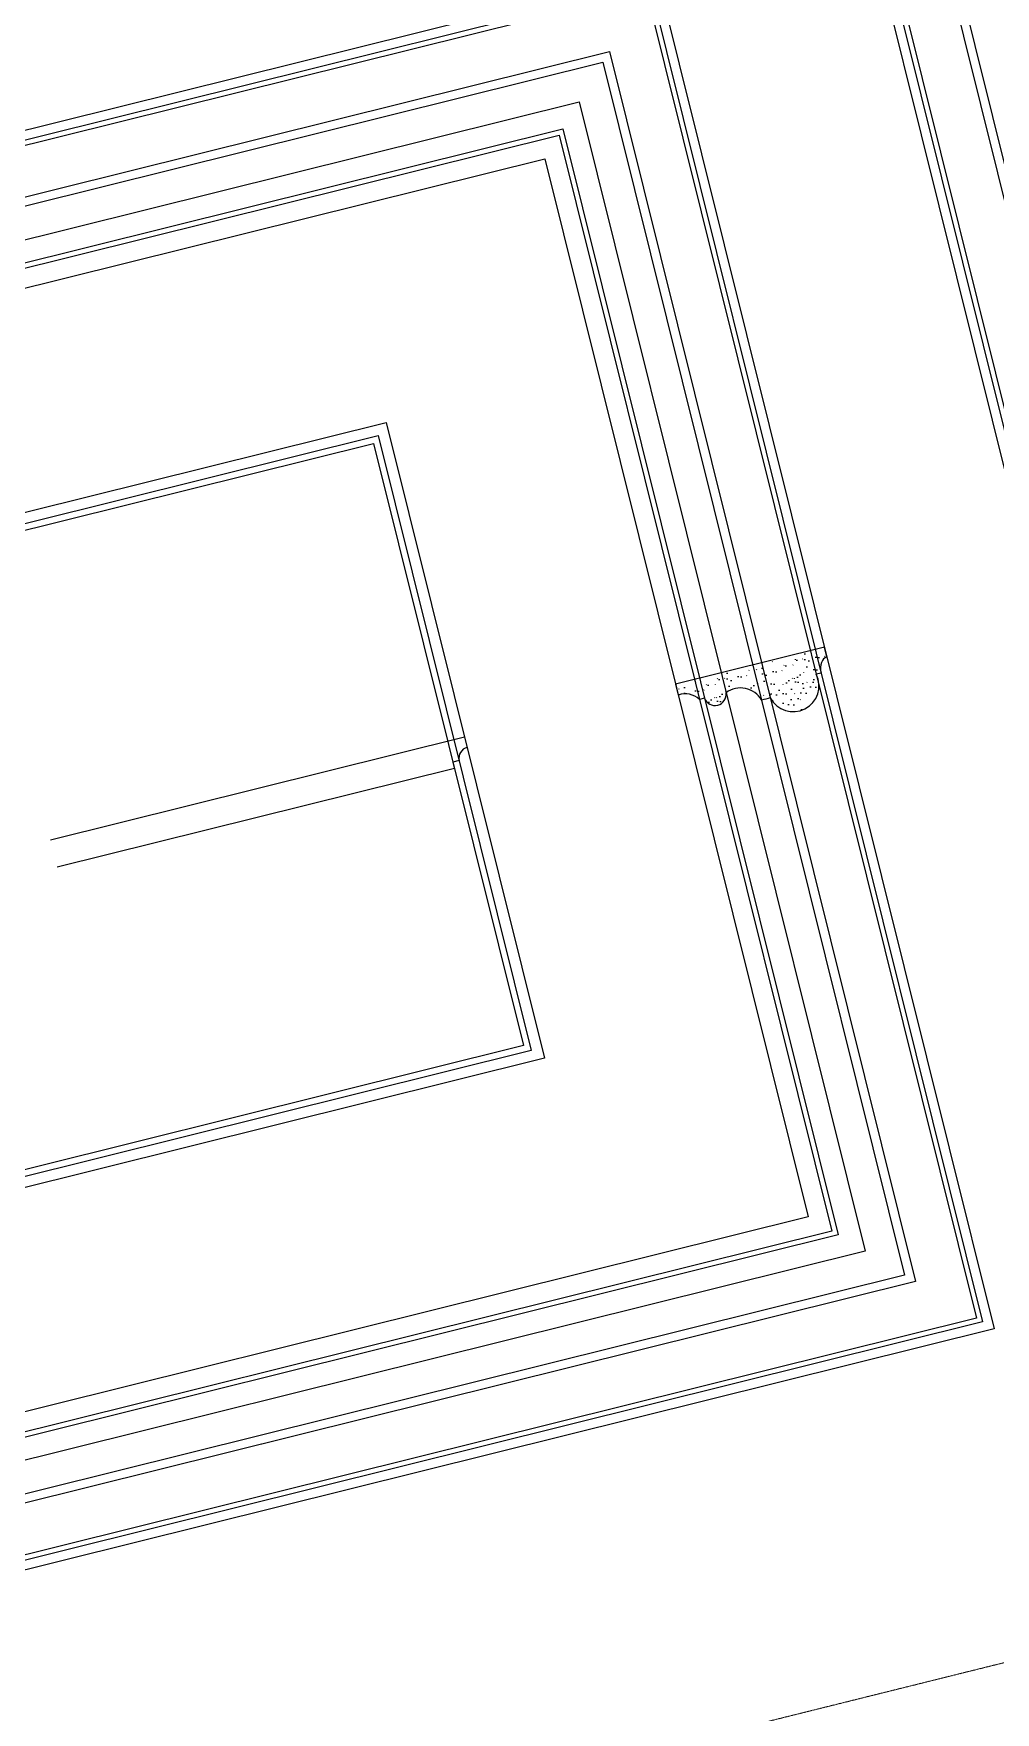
# Model space of a CAD drawing. Header units: inches. Extents: x 122939 to 389145, y 29603 to 574065.
# Drawn here: x 330683 to 331125, y 494044 to 494815 of the extents above; entities that cross this region are included whole.
import ezdxf

# ---------------------------------------------------------------- set-up
doc = ezdxf.new("R2010")
doc.units = ezdxf.units.IN
doc.header["$MEASUREMENT"] = 0
doc.linetypes.add('HIDDEN', pattern=[0.375, 0.25, -0.125])
doc.layers.add('GRC', color=41, linetype='Continuous', lineweight=0)
doc.layers.add('gypsum', color=31, linetype='Continuous')
doc.layers.add('GYPSUM SECTION', color=6, linetype='Continuous')

# ---------------------------------------------------------------- blocks, each defined once
blk = doc.blocks.new('M1')
at = {"layer": 'gypsum', "linetype": 'Continuous'}
h = blk.add_hatch(dxfattribs=at)
h.set_pattern_fill('GYPSUM', color=251, scale=36.842105, style=0, pattern_type=2)
h.set_pattern_definition([(360, (273234.79, 528507.015), (2e-15, 36.8421), [0, -36.8421]), (360, (273234.527, 528503.77), (2e-15, 36.8421), [0, -36.8421]), (360, (273237.11, 528504.44), (2e-15, 36.8421), [0, -36.8421]), (315, (273237.37, 528509.747), (36.8421, -9e-15), [0.2358, -51.8668]), (360, (273235.53, 528509.4), (2e-15, 36.8421), [0, -36.8421]), (360, (273235.53, 528509.4), (2e-15, 36.8421), [0, -36.8421]), (315, (273242.219, 528506.049), (36.8421, -9e-15), [0.2358, -51.8668]), (360, (273242.8, 528506.687), (2e-15, 36.8421), [0, -36.8421]), (360, (273242.8, 528506.687), (2e-15, 36.8421), [0, -36.8421]), (360, (273239.94, 528504.064), (2e-15, 36.8421), [0, -36.8421]), (315, (273244.39, 528504.474), (36.8421, -9e-15), [0.2358, -51.8668]), (315, (273244.39, 528504.474), (36.8421, -9e-15), [0.2358, -51.8668]), (315, (273242.807, 528509.432), (36.8421, -9e-15), [0.2358, -51.8668]), (315, (273242.807, 528509.432), (36.8421, -9e-15), [0.2358, -51.8668]), (360, (273243.383, 528510.347), (2e-15, 36.8421), [0, -36.8421]), (360, (273240.827, 528510.954), (2e-15, 36.8421), [0, -36.8421]), (360, (273246.932, 528510.374), (2e-15, 36.8421), [0, -36.8421]), (360, (273244.505, 528511.947), (2e-15, 36.8421), [0, -36.8421]), (360, (273234.93, 528514.797), (2e-15, 36.8421), [0, -36.8421]), (315, (273239.017, 528516.243), (36.8421, -9e-15), [0.2358, -51.8668]), (315, (273239.017, 528516.243), (36.8421, -9e-15), [0.2358, -51.8668]), (360, (273236.827, 528519.467), (2e-15, 36.8421), [0, -36.8421]), (360, (273236.09, 528517.082), (2e-15, 36.8421), [0, -36.8421]), (360, (273235.245, 528524.425), (2e-15, 36.8421), [0, -36.8421]), (360, (273234.507, 528522.04), (2e-15, 36.8421), [0, -36.8421]), (315, (273239.005, 528526.003), (36.8421, -9e-15), [0.2358, -51.8668]), (315, (273239.005, 528526.003), (36.8421, -9e-15), [0.2358, -51.8668]), (360, (273243.625, 528515.488), (2e-15, 36.8421), [0, -36.8421]), (315, (273244.105, 528519.5), (36.8421, -9e-15), [0.2358, -51.8668]), (360, (273244.096, 528516.754), (2e-15, 36.8421), [0, -36.8421]), (360, (273244.096, 528516.754), (2e-15, 36.8421), [0, -36.8421]), (315, (273242.523, 528524.457), (36.8421, -9e-15), [0.2358, -51.8668]), (315, (273241.934, 528521.074), (36.8421, -9e-15), [0.2358, -51.8668]), (315, (273241.934, 528521.074), (36.8421, -9e-15), [0.2358, -51.8668]), (315, (273241.934, 528521.074), (36.8421, -9e-15), [0.2358, -51.8668]), (315, (273235.012, 528526.818), (36.8421, -9e-15), [0.2358, -51.8668]), (315, (273235.012, 528526.818), (36.8421, -9e-15), [0.2358, -51.8668]), (360, (273236.565, 528531.054), (2e-15, 36.8421), [0, -36.8421]), (360, (273236.143, 528538.297), (2e-15, 36.8421), [0, -36.8421]), (360, (273235.88, 528535.053), (2e-15, 36.8421), [0, -36.8421]), (360, (273238.463, 528535.724), (2e-15, 36.8421), [0, -36.8421]), (360, (273237.725, 528533.34), (2e-15, 36.8421), [0, -36.8421]), (315, (273240.653, 528532.5), (36.8421, -9e-15), [0.2358, -51.8668]), (360, (273242.463, 528527.21), (2e-15, 36.8421), [0, -36.8421]), (360, (273242.463, 528527.21), (2e-15, 36.8421), [0, -36.8421]), (360, (273245.26, 528531.744), (2e-15, 36.8421), [0, -36.8421]), (360, (273245.02, 528526.604), (2e-15, 36.8421), [0, -36.8421]), (360, (273246.14, 528528.203), (2e-15, 36.8421), [0, -36.8421]), (315, (273243.57, 528537.33), (36.8421, -9e-15), [0.2358, -51.8668]), (315, (273243.57, 528537.33), (36.8421, -9e-15), [0.2358, -51.8668]), (315, (273245.74, 528535.755), (36.8421, -9e-15), [0.2358, -51.8668]), (360, (273244.15, 528537.97), (2e-15, 36.8421), [0, -36.8421]), (360, (273245.732, 528533.01), (2e-15, 36.8421), [0, -36.8421]), (360, (273245.732, 528533.01), (2e-15, 36.8421), [0, -36.8421]), (315, (273250.58, 528503.512), (36.8421, -9e-15), [0.2358, -51.8668]), (360, (273252.315, 528503.59), (2e-15, 36.8421), [0, -36.8421]), (360, (273250.403, 528505.074), (2e-15, 36.8421), [0, -36.8421]), (360, (273250.403, 528505.074), (2e-15, 36.8421), [0, -36.8421]), (360, (273249.67, 528506.44), (2e-15, 36.8421), [0, -36.8421]), (360, (273255.97, 528506.47), (2e-15, 36.8421), [0, -36.8421]), (360, (273252.787, 528504.855), (2e-15, 36.8421), [0, -36.8421]), (360, (273253.86, 528506.66), (2e-15, 36.8421), [0, -36.8421]), (315, (273248.997, 528508.316), (36.8421, -9e-15), [0.2358, -51.8668]), (315, (273248.997, 528508.316), (36.8421, -9e-15), [0.2358, -51.8668]), (360, (273248.917, 528513.175), (2e-15, 36.8421), [0, -36.8421]), (315, (273253.693, 528508.798), (36.8421, -9e-15), [0.2358, -51.8668]), (360, (273254.39, 528511.43), (2e-15, 36.8421), [0, -36.8421]), (360, (273256.972, 528512.1), (2e-15, 36.8421), [0, -36.8421]), (360, (273256.235, 528509.715), (2e-15, 36.8421), [0, -36.8421]), (360, (273256.235, 528509.715), (2e-15, 36.8421), [0, -36.8421]), (360, (273253.26, 528512.057), (2e-15, 36.8421), [0, -36.8421]), (315, (273260.745, 528503.918), (36.8421, -9e-15), [0.2358, -51.8668]), (315, (273260.745, 528503.918), (36.8421, -9e-15), [0.2358, -51.8668]), (360, (273257.817, 528504.757), (2e-15, 36.8421), [0, -36.8421]), (360, (273265.352, 528503.162), (2e-15, 36.8421), [0, -36.8421]), (315, (273260.16, 528513.538), (36.8421, -9e-15), [0.2358, -51.8668]), (360, (273258.555, 528507.14), (2e-15, 36.8421), [0, -36.8421]), (360, (273258.555, 528507.14), (2e-15, 36.8421), [0, -36.8421]), (315, (273264.25, 528512.132), (36.8421, -9e-15), [0.2358, -51.8668]), (315, (273263.662, 528508.748), (36.8421, -9e-15), [0.2358, -51.8668]), (360, (273264.24, 528509.387), (2e-15, 36.8421), [0, -36.8421]), (360, (273264.24, 528509.387), (2e-15, 36.8421), [0, -36.8421]), (360, (273264.24, 528509.387), (2e-15, 36.8421), [0, -36.8421]), (315, (273265.833, 528507.173), (36.8421, -9e-15), [0.2358, -51.8668]), (315, (273265.833, 528507.173), (36.8421, -9e-15), [0.2358, -51.8668]), (360, (273265.824, 528504.43), (2e-15, 36.8421), [0, -36.8421]), (315, (273270.44, 528511.016), (36.8421, -9e-15), [0.2358, -51.8668]), (315, (273270.44, 528511.016), (36.8421, -9e-15), [0.2358, -51.8668]), (360, (273271.113, 528509.14), (2e-15, 36.8421), [0, -36.8421]), (315, (273250.35, 528539.598), (36.8421, -9e-15), [0.2358, -51.8668]), (315, (273250.35, 528539.598), (36.8421, -9e-15), [0.2358, -51.8668]), (315, (273250.296, 528518.383), (36.8421, -9e-15), [0.2358, -51.8668]), (360, (273252.573, 528516.056), (2e-15, 36.8421), [0, -36.8421]), (360, (273249.39, 528514.44), (2e-15, 36.8421), [0, -36.8421]), (360, (273249.39, 528514.44), (2e-15, 36.8421), [0, -36.8421]), (315, (273256.168, 528514.352), (36.8421, -9e-15), [0.2358, -51.8668]), (315, (273256.168, 528514.352), (36.8421, -9e-15), [0.2358, -51.8668]), (360, (273253.38, 528519.706), (2e-15, 36.8421), [0, -36.8421]), (360, (273254.42, 528514.342), (2e-15, 36.8421), [0, -36.8421]), (315, (273248.713, 528523.341), (36.8421, -9e-15), [0.2358, -51.8668]), (360, (273250.12, 528520.1), (2e-15, 36.8421), [0, -36.8421]), (360, (273249.385, 528521.467), (2e-15, 36.8421), [0, -36.8421]), (360, (273249.385, 528521.467), (2e-15, 36.8421), [0, -36.8421]), (315, (273254.757, 528524.914), (36.8421, -9e-15), [0.2358, -51.8668]), (360, (273253.85, 528520.972), (2e-15, 36.8421), [0, -36.8421]), (360, (273253.575, 528521.685), (2e-15, 36.8421), [0, -36.8421]), (360, (273253.575, 528521.685), (2e-15, 36.8421), [0, -36.8421]), (360, (273257.72, 528518.59), (2e-15, 36.8421), [0, -36.8421]), (315, (273261.81, 528520.034), (36.8421, -9e-15), [0.2358, -51.8668]), (360, (273263.62, 528514.745), (2e-15, 36.8421), [0, -36.8421]), (360, (273263.62, 528514.745), (2e-15, 36.8421), [0, -36.8421]), (360, (273258.88, 528520.873), (2e-15, 36.8421), [0, -36.8421]), (360, (273257.3, 528525.83), (2e-15, 36.8421), [0, -36.8421]), (360, (273257.035, 528522.588), (2e-15, 36.8421), [0, -36.8421]), (360, (273259.62, 528523.258), (2e-15, 36.8421), [0, -36.8421]), (315, (273264.726, 528524.865), (36.8421, -9e-15), [0.2358, -51.8668]), (360, (273265.306, 528525.503), (2e-15, 36.8421), [0, -36.8421]), (360, (273265.306, 528525.503), (2e-15, 36.8421), [0, -36.8421]), (360, (273248.568, 528526.63), (2e-15, 36.8421), [0, -36.8421]), (360, (273251.025, 528530.698), (2e-15, 36.8421), [0, -36.8421]), (360, (273250.553, 528529.43), (2e-15, 36.8421), [0, -36.8421]), (360, (273255.452, 528527.546), (2e-15, 36.8421), [0, -36.8421]), (360, (273254.895, 528528.314), (2e-15, 36.8421), [0, -36.8421]), (360, (273254.21, 528532.313), (2e-15, 36.8421), [0, -36.8421]), (360, (273256.055, 528530.6), (2e-15, 36.8421), [0, -36.8421]), (315, (273251.93, 528534.64), (36.8421, -9e-15), [0.2358, -51.8668]), (360, (273251.755, 528536.356), (2e-15, 36.8421), [0, -36.8421]), (360, (273251.755, 528536.356), (2e-15, 36.8421), [0, -36.8421]), (360, (273251.02, 528537.723), (2e-15, 36.8421), [0, -36.8421]), (360, (273256.55, 528534.96), (2e-15, 36.8421), [0, -36.8421]), (360, (273256.08, 528533.695), (2e-15, 36.8421), [0, -36.8421]), (360, (273255.21, 528537.942), (2e-15, 36.8421), [0, -36.8421]), (315, (273258.87, 528528.342), (36.8421, -9e-15), [0.2358, -51.8668]), (360, (273258.036, 528528.216), (2e-15, 36.8421), [0, -36.8421]), (360, (273260.42, 528532.578), (2e-15, 36.8421), [0, -36.8421]), (360, (273260.42, 528532.578), (2e-15, 36.8421), [0, -36.8421]), (315, (273265.315, 528528.248), (36.8421, -9e-15), [0.2358, -51.8668]), (315, (273262.862, 528527.527), (36.8421, -9e-15), [0.2358, -51.8668]), (315, (273262.862, 528527.527), (36.8421, -9e-15), [0.2358, -51.8668]), (315, (273262.862, 528527.527), (36.8421, -9e-15), [0.2358, -51.8668]), (315, (273257.458, 528538.904), (36.8421, -9e-15), [0.2358, -51.8668]), (360, (273259.735, 528536.577), (2e-15, 36.8421), [0, -36.8421]), (360, (273259.735, 528536.577), (2e-15, 36.8421), [0, -36.8421]), (315, (273264.51, 528534.024), (36.8421, -9e-15), [0.2358, -51.8668]), (315, (273264.51, 528534.024), (36.8421, -9e-15), [0.2358, -51.8668]), (360, (273262.32, 528537.247), (2e-15, 36.8421), [0, -36.8421]), (360, (273261.582, 528534.863), (2e-15, 36.8421), [0, -36.8421]), (360, (273269.723, 528514.165), (2e-15, 36.8421), [0, -36.8421]), (360, (273266.416, 528519.28), (2e-15, 36.8421), [0, -36.8421]), (360, (273266.175, 528514.138), (2e-15, 36.8421), [0, -36.8421]), (360, (273267.296, 528515.738), (2e-15, 36.8421), [0, -36.8421]), (315, (273266.897, 528523.29), (36.8421, -9e-15), [0.2358, -51.8668]), (360, (273266.888, 528520.545), (2e-15, 36.8421), [0, -36.8421]), (360, (273266.888, 528520.545), (2e-15, 36.8421), [0, -36.8421]), (360, (273268.875, 528528.128), (2e-15, 36.8421), [0, -36.8421]), (360, (273266.32, 528528.734), (2e-15, 36.8421), [0, -36.8421]), (360, (273269.997, 528529.727), (2e-15, 36.8421), [0, -36.8421]), (315, (273269.598, 528537.28), (36.8421, -9e-15), [0.2358, -51.8668]), (315, (273267.427, 528538.854), (36.8421, -9e-15), [0.2358, -51.8668]), (360, (273269.59, 528534.534), (2e-15, 36.8421), [0, -36.8421]), (360, (273269.117, 528533.27), (2e-15, 36.8421), [0, -36.8421]), (360, (273269.117, 528533.27), (2e-15, 36.8421), [0, -36.8421]), (360, (273269.117, 528533.27), (2e-15, 36.8421), [0, -36.8421]), (360, (273260, 528539.82), (2e-15, 36.8421), [0, -36.8421]), (360, (273268.006, 528539.493), (2e-15, 36.8421), [0, -36.8421])])
edge = h.paths.add_edge_path()
edge.add_arc((272491.1, 527822.19), 11.88, 283.94609, 462.71632)
edge.add_line((272488.49, 527833.78), (272488.49, 527836.1))
edge.add_ellipse((272488.49, 527840.44), major_axis=(-6.53, 0), ratio=0.663806, start_angle=0, end_angle=90, ccw=False)
edge.add_line((272481.96, 527840.44), (272477.37, 527840.44))
edge.add_line((272477.37, 527840.44), (272477.37, 527769.98))
edge.add_line((272477.37, 527769.98), (272482.47, 527769.98))
edge.add_arc((272492.17, 527770.83), 9.73, 123.92059, 185.05545, ccw=False)
edge.add_line((272486.74, 527778.91), (272486.74, 527781.29))
edge.add_arc((272486.19, 527786.41), 5.15, 276.04421, 443.95579)
edge.add_arc((272497.07, 527795.81), 11.18, 106.11588, 202.45478, ccw=False)
edge.add_spline(control_points=[(272493.97, 527806.55), (272493.97, 527807.92), (272493.97, 527809.29), (272493.97, 527810.66)], knot_values=[0, 0, 0, 0, 0.167192, 0.167192, 0.167192, 0.167192], degree=3, periodic=0)
for p, q in [((272477.37, 527840.44), (272477.37, 527769.98)), ((272481.96, 527840.44), (272477.37, 527840.44)), ((272488.49, 527836.1), (272488.49, 527833.78)), ((272486.74, 527781.29), (272486.74, 527778.91)), ((272477.37, 527769.98), (272482.47, 527769.98))]:
    blk.add_line(p, q, dxfattribs=at)
for centre, radius, start, end in [((272491.1, 527822.19), 11.88, 283.94609, 102.71633), ((272497.07, 527795.81), 11.18, 106.11588, 202.45478), ((272486.19, 527786.41), 5.15, 276.04421, 83.95579), ((272492.17, 527770.83), 9.73, 123.92059, 185.05545)]:
    blk.add_arc(centre, radius, start, end, dxfattribs=at)
blk.add_ellipse((272488.49, 527840.44), major_axis=(-6.53, 0), ratio=0.663806, start_param=0, end_param=1.570796, dxfattribs=at)
blk.add_spline([(272493.97, 527810.66), (272493.97, 527806.55)], degree=3, dxfattribs=at)
blk = doc.blocks.new('win1')
at = {"color": 252, "linetype": 'HIDDEN', "ltscale": 0.5, "elevation": 0}
blk.add_lwpolyline([(0, 2848.83), (1150, 2848.83), (1150, -101.17), (0, -101.17)], close=True, dxfattribs=at)

msp = doc.modelspace()

# ---------------------------------------------------------------- linework, layer by layer
at = {"layer": 'gypsum', "elevation": 0.001}
for points in [[(331066.543, 494866.962), (331221.548, 494243.945), (332859.944, 494651.575), (332704.939, 495274.592)], [(331071.799, 494863.8), (331224.71, 494249.201), (332854.688, 494654.737), (332701.777, 495269.336)], [(331074.615, 494862.106), (331226.404, 494252.017), (332851.872, 494656.431), (332700.083, 495266.52)], [(331102.629, 494845.255), (331243.256, 494280.031), (332823.858, 494673.282), (332683.232, 495238.506)], [(331107.606, 494842.261), (331246.249, 494285.008), (332818.882, 494676.276), (332680.238, 495233.529)], [(330969.501, 494842.818), (331124.507, 494219.801), (330465.776, 494055.91), (330310.771, 494678.927)], [(330966.34, 494837.562), (331119.251, 494222.963), (330468.938, 494061.166), (330316.027, 494675.765)], [(330964.646, 494834.746), (331116.435, 494224.657), (330470.632, 494063.982), (330318.843, 494674.071)], [(330947.794, 494806.732), (331088.421, 494241.509), (330487.484, 494091.996), (330346.857, 494657.22)], [(330944.801, 494801.756), (331083.444, 494244.502), (330490.477, 494096.973), (330351.833, 494654.226)], [(330933.854, 494783.558), (331065.246, 494255.449), (330501.424, 494115.171), (330370.031, 494643.279)], [(330926.382, 494771.137), (331052.826, 494262.92), (330508.895, 494127.591), (330382.452, 494635.808)], [(330924.649, 494768.255), (331049.944, 494264.654), (330510.629, 494130.473), (330385.333, 494634.075)], [(330918.136, 494757.429), (331039.118, 494271.166), (330517.141, 494141.3), (330396.16, 494627.562)], [(330918.136, 494757.429), (331039.118, 494271.166), (330517.141, 494141.3), (330396.16, 494627.562)], [(330845.238, 494636.243), (330917.932, 494344.064), (330590.039, 494262.485), (330517.346, 494554.664)], [(330841.599, 494630.193), (330911.881, 494347.704), (330593.679, 494268.536), (330523.396, 494551.024)], [(330839.412, 494626.557), (330908.246, 494349.891), (330595.866, 494272.171), (330527.032, 494548.837)]]:
    msp.add_lwpolyline(points, close=True, dxfattribs=at)
msp.add_lwpolyline([(330690.965, 494444.465), (330881.178, 494491.79), (330882.385, 494486.938, 0.3946714), (330878.747, 494480.88), (330875.836, 494480.156), (330876.56, 494477.245), (330694.104, 494431.85)], format="xyb", dxfattribs=at)

# ---------------------------------------------------------------- block references
at = {"layer": 'GRC', "rotation": 283.9714232829857}
msp.add_blockref('win1', (330386.673, 493881.657, 0), dxfattribs=at)
at = {"layer": 'GYPSUM SECTION', "lineweight": 0, "rotation": 283.9714232829858}
msp.add_blockref('M1', (-246964.719, 631508.718, 0.001), dxfattribs=at)

doc.saveas('drawing.dxf')
